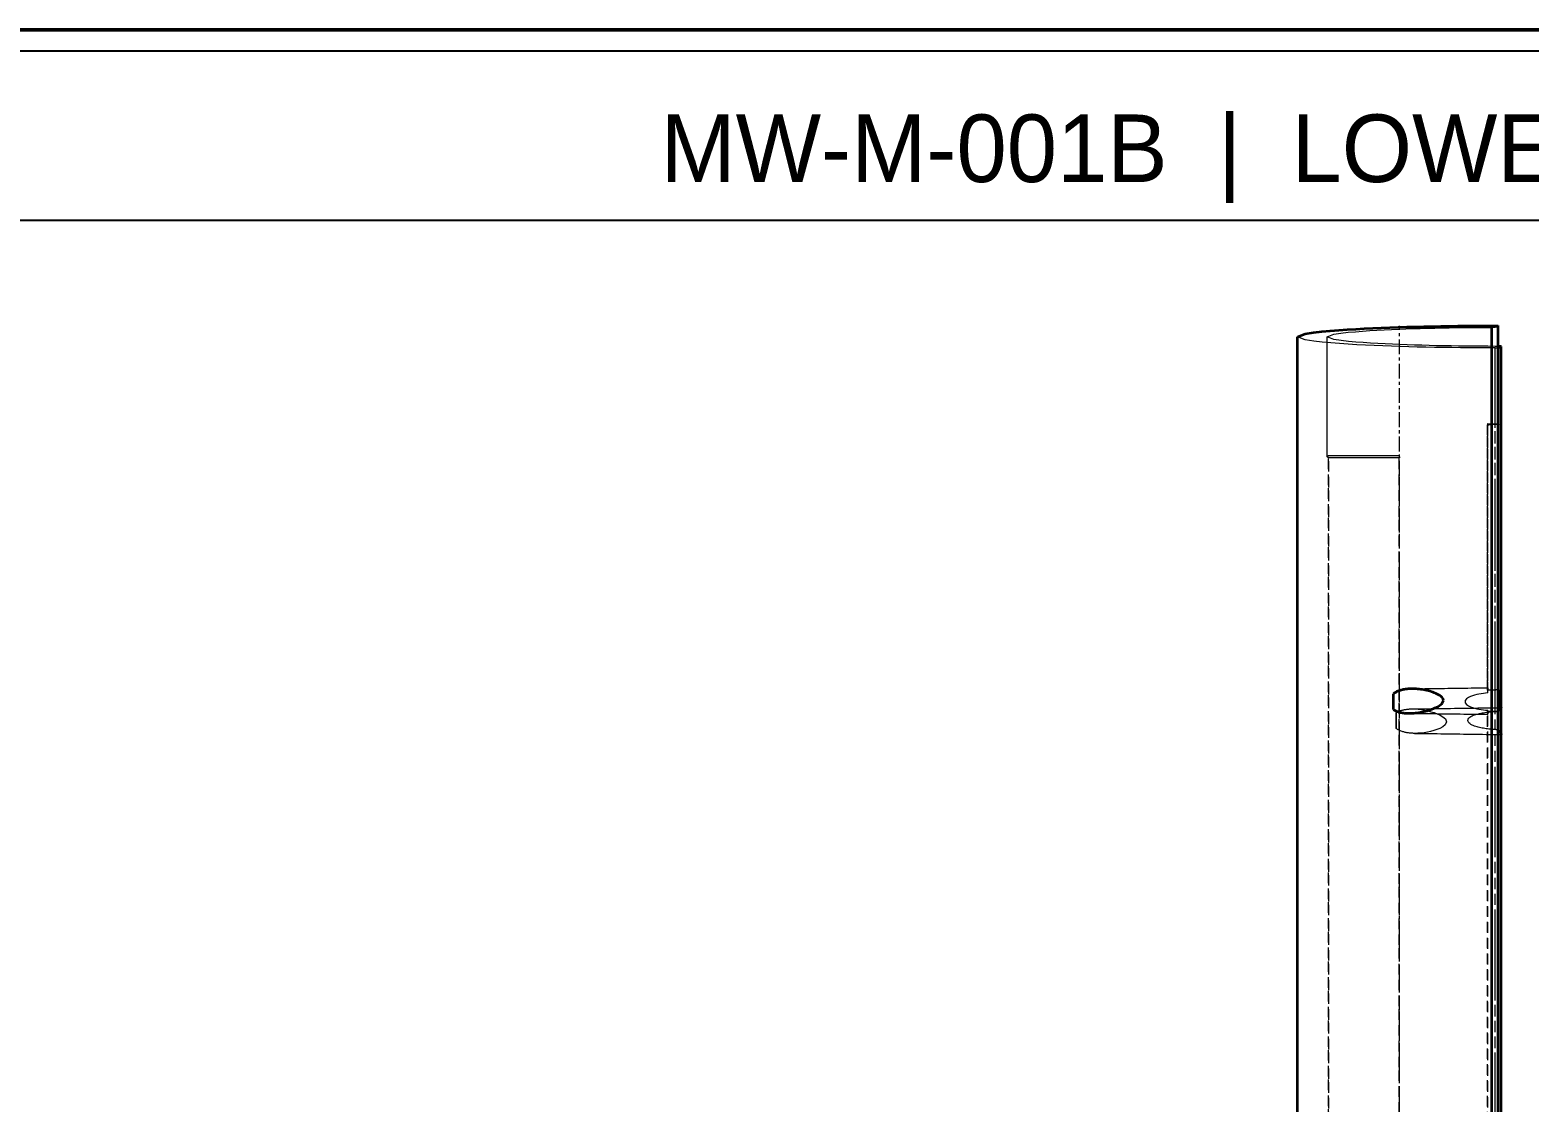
# Model space of a CAD drawing. Header units: millimetres. Extents: x 10 to 410, y 10 to 287.
# Drawn here: x 144.2 to 215.1, y 236.2 to 287 of the extents above; entities that cross this region are included whole.
import ezdxf
from ezdxf.enums import TextEntityAlignment as Align

# ---------------------------------------------------------------- set-up
doc = ezdxf.new("R2010")
doc.units = ezdxf.units.MM
doc.linetypes.add('CENTER', pattern=[1.15, 0.7, -0.15, 0.15, -0.15])
doc.linetypes.add('DASHED', pattern=[0.75, 0.5, -0.25])
for name, color, linetype, lineweight in [('BORDER', 7, 'CONTINUOUS', 50), ('CENTER', 4, 'CENTER', 13), ('HIDDEN', 8, 'DASHED', 18), ('TITLE_BLOCK', 7, 'CONTINUOUS', 25), ('VISIBLE', 7, 'CONTINUOUS', 35)]:
    doc.layers.add(name, color=color, linetype=linetype, lineweight=lineweight)

msp = doc.modelspace()

# ---------------------------------------------------------------- linework, layer by layer
at = {"layer": 'BORDER'}
msp.add_lwpolyline([(10, 10), (410, 10), (410, 287), (10, 287)], close=True, dxfattribs=at)
at = {"layer": 'CENTER'}
msp.add_line((209, 190), (209, 273), dxfattribs=at)
at = {"layer": 'HIDDEN'}
for points in [[(205.591, 272.473), (205.899, 272.595), (206.237, 272.648), (206.576, 272.687), (206.917, 272.718), (207.258, 272.745), (207.599, 272.768), (207.941, 272.788), (208.282, 272.806), (208.624, 272.822), (208.966, 272.837), (209.308, 272.85), (209.649, 272.861), (209.991, 272.872), (210.333, 272.881), (210.675, 272.889), (211.017, 272.896), (211.359, 272.903), (211.701, 272.908), (212.043, 272.912), (212.385, 272.916), (212.727, 272.919), (213.069, 272.921), (213.411, 272.922)], [(213.683, 272.937), (213.673, 272.933), (213.661, 272.931), (213.649, 272.93), (213.637, 272.929), (213.625, 272.928), (213.613, 272.927), (213.602, 272.927), (213.59, 272.926), (213.578, 272.925), (213.566, 272.925), (213.554, 272.924), (213.542, 272.924), (213.53, 272.924), (213.518, 272.923), (213.506, 272.923), (213.495, 272.923), (213.483, 272.923), (213.471, 272.922), (213.459, 272.922), (213.447, 272.922), (213.435, 272.922), (213.423, 272.922), (213.411, 272.922)], [(213.411, 268.316), (213.411, 268.516), (213.411, 268.716), (213.411, 268.917), (213.411, 269.117), (213.411, 269.317), (213.411, 269.518), (213.411, 269.718), (213.411, 269.918), (213.411, 270.118), (213.411, 270.319), (213.411, 270.519), (213.411, 270.719), (213.411, 270.919), (213.411, 271.12), (213.411, 271.32), (213.411, 271.52), (213.411, 271.72), (213.411, 271.921), (213.411, 272.121), (213.411, 272.321), (213.411, 272.521), (213.411, 272.722), (213.411, 272.922)], [(213.538, 271.946), (213.128, 271.947), (212.719, 271.949), (212.309, 271.952), (211.9, 271.956), (211.49, 271.961), (211.08, 271.967), (210.671, 271.974), (210.261, 271.982), (209.852, 271.991), (209.442, 272.002), (209.033, 272.014), (208.623, 272.028), (208.214, 272.043), (207.805, 272.06), (207.396, 272.078), (206.987, 272.1), (206.578, 272.124), (206.169, 272.151), (205.761, 272.182), (205.353, 272.219), (204.946, 272.265), (204.541, 272.328), (204.172, 272.473)], [(213.545, 272.024), (213.197, 272.025), (212.849, 272.027), (212.501, 272.029), (212.153, 272.033), (211.805, 272.037), (211.458, 272.042), (211.11, 272.048), (210.762, 272.055), (210.414, 272.063), (210.067, 272.072), (209.719, 272.082), (209.371, 272.094), (209.024, 272.107), (208.676, 272.121), (208.329, 272.137), (207.981, 272.155), (207.634, 272.176), (207.287, 272.199), (206.94, 272.226), (206.594, 272.257), (206.248, 272.296), (205.904, 272.35), (205.591, 272.473)], [(205.591, 266.804), (205.591, 267.051), (205.591, 267.297), (205.591, 267.544), (205.591, 267.79), (205.591, 268.037), (205.591, 268.283), (205.591, 268.53), (205.591, 268.776), (205.591, 269.022), (205.591, 269.269), (205.591, 269.515), (205.591, 269.762), (205.591, 270.008), (205.591, 270.255), (205.591, 270.501), (205.591, 270.748), (205.591, 270.994), (205.591, 271.241), (205.591, 271.487), (205.591, 271.734), (205.591, 271.98), (205.591, 272.227), (205.591, 272.473)], [(213.538, 271.946), (213.551, 271.946), (213.563, 271.946), (213.576, 271.946), (213.589, 271.946), (213.601, 271.946), (213.614, 271.946), (213.627, 271.946), (213.64, 271.947), (213.652, 271.947), (213.665, 271.947), (213.678, 271.948), (213.69, 271.948), (213.703, 271.948), (213.716, 271.949), (213.728, 271.95), (213.741, 271.95), (213.754, 271.951), (213.766, 271.952), (213.779, 271.953), (213.792, 271.954), (213.804, 271.955), (213.817, 271.957), (213.828, 271.961)], [(213.538, 194), (213.538, 197.389), (213.538, 200.778), (213.538, 204.167), (213.538, 207.556), (213.538, 210.945), (213.538, 214.334), (213.538, 217.723), (213.538, 221.112), (213.538, 224.501), (213.538, 227.889), (213.538, 231.278), (213.538, 234.667), (213.538, 238.056), (213.538, 241.445), (213.538, 244.834), (213.538, 248.223), (213.538, 251.612), (213.538, 255.001), (213.538, 258.39), (213.538, 261.779), (213.538, 265.168), (213.538, 268.557), (213.538, 271.946)], [(213.683, 272.022), (213.677, 272.022), (213.671, 272.022), (213.665, 272.022), (213.659, 272.022), (213.653, 272.023), (213.647, 272.023), (213.641, 272.023), (213.635, 272.023), (213.629, 272.023), (213.623, 272.023), (213.617, 272.023), (213.611, 272.023), (213.605, 272.023), (213.599, 272.024), (213.593, 272.024), (213.587, 272.024), (213.581, 272.024), (213.575, 272.024), (213.569, 272.024), (213.563, 272.024), (213.557, 272.024), (213.551, 272.024), (213.545, 272.024)], [(213.545, 254.737), (213.545, 255.488), (213.545, 256.24), (213.545, 256.992), (213.545, 257.743), (213.545, 258.495), (213.545, 259.246), (213.545, 259.998), (213.545, 260.75), (213.545, 261.501), (213.545, 262.253), (213.545, 263.005), (213.545, 263.756), (213.545, 264.508), (213.545, 265.259), (213.545, 266.011), (213.545, 266.763), (213.545, 267.514), (213.545, 268.266), (213.545, 269.017), (213.545, 269.769), (213.545, 270.521), (213.545, 271.272), (213.545, 272.024)], [(213.182, 255.747), (213.182, 256.296), (213.182, 256.844), (213.182, 257.393), (213.182, 257.942), (213.182, 258.49), (213.182, 259.039), (213.182, 259.587), (213.182, 260.136), (213.182, 260.684), (213.182, 261.233), (213.182, 261.781), (213.182, 262.33), (213.182, 262.878), (213.182, 263.427), (213.182, 263.975), (213.182, 264.524), (213.182, 265.072), (213.182, 265.621), (213.182, 266.169), (213.182, 266.718), (213.182, 267.266), (213.182, 267.815), (213.182, 268.363)], [(213.189, 268.315), (213.189, 268.317), (213.188, 268.319), (213.188, 268.322), (213.188, 268.324), (213.187, 268.326), (213.187, 268.328), (213.187, 268.33), (213.187, 268.332), (213.186, 268.334), (213.186, 268.336), (213.186, 268.338), (213.185, 268.34), (213.185, 268.342), (213.185, 268.344), (213.184, 268.346), (213.184, 268.348), (213.184, 268.351), (213.183, 268.353), (213.183, 268.355), (213.183, 268.357), (213.183, 268.359), (213.182, 268.361), (213.182, 268.363)], [(213.182, 268.363), (213.204, 268.363), (213.225, 268.363), (213.247, 268.363), (213.268, 268.363), (213.29, 268.363), (213.312, 268.363), (213.333, 268.363), (213.355, 268.363), (213.376, 268.363), (213.398, 268.363), (213.42, 268.363), (213.441, 268.363), (213.463, 268.363), (213.484, 268.363), (213.506, 268.363), (213.528, 268.363), (213.549, 268.363), (213.571, 268.363), (213.592, 268.363), (213.614, 268.363), (213.635, 268.363), (213.657, 268.363), (213.679, 268.363)], [(213.189, 268.315), (213.199, 268.315), (213.208, 268.315), (213.218, 268.315), (213.228, 268.315), (213.237, 268.315), (213.247, 268.316), (213.257, 268.316), (213.266, 268.316), (213.276, 268.316), (213.286, 268.316), (213.295, 268.316), (213.305, 268.316), (213.315, 268.316), (213.324, 268.316), (213.334, 268.316), (213.344, 268.316), (213.353, 268.316), (213.363, 268.316), (213.373, 268.316), (213.382, 268.316), (213.392, 268.316), (213.402, 268.316), (213.411, 268.316)], [(213.189, 255.618), (213.189, 256.17), (213.189, 256.722), (213.189, 257.274), (213.189, 257.826), (213.189, 258.378), (213.189, 258.93), (213.189, 259.482), (213.189, 260.034), (213.189, 260.586), (213.189, 261.138), (213.189, 261.69), (213.189, 262.242), (213.189, 262.795), (213.189, 263.347), (213.189, 263.899), (213.189, 264.451), (213.189, 265.003), (213.189, 265.555), (213.189, 266.107), (213.189, 266.659), (213.189, 267.211), (213.189, 267.763), (213.189, 268.315)], [(213.679, 268.329), (213.667, 268.326), (213.656, 268.325), (213.644, 268.324), (213.633, 268.323), (213.621, 268.322), (213.609, 268.321), (213.598, 268.32), (213.586, 268.32), (213.574, 268.319), (213.563, 268.319), (213.551, 268.318), (213.539, 268.318), (213.528, 268.318), (213.516, 268.317), (213.505, 268.317), (213.493, 268.317), (213.481, 268.317), (213.47, 268.316), (213.458, 268.316), (213.446, 268.316), (213.435, 268.316), (213.423, 268.316), (213.411, 268.316)], [(205.591, 266.804), (205.591, 266.808), (205.592, 266.812), (205.593, 266.815), (205.595, 266.818), (205.597, 266.822), (205.599, 266.825), (205.602, 266.827), (205.604, 266.83), (205.607, 266.832), (205.61, 266.835), (205.613, 266.837), (205.616, 266.839), (205.619, 266.841), (205.622, 266.843), (205.625, 266.845), (205.629, 266.847), (205.632, 266.849), (205.635, 266.851), (205.639, 266.853), (205.642, 266.854), (205.645, 266.856), (205.649, 266.857), (205.652, 266.859)], [(205.669, 266.742), (205.665, 266.744), (205.661, 266.746), (205.657, 266.747), (205.653, 266.749), (205.648, 266.751), (205.644, 266.753), (205.64, 266.755), (205.636, 266.757), (205.632, 266.759), (205.628, 266.761), (205.624, 266.764), (205.62, 266.766), (205.617, 266.769), (205.613, 266.771), (205.609, 266.774), (205.606, 266.777), (205.603, 266.78), (205.6, 266.784), (205.597, 266.787), (205.595, 266.791), (205.593, 266.795), (205.591, 266.8), (205.591, 266.804)], [(205.652, 234.659), (205.652, 236.059), (205.652, 237.459), (205.652, 238.859), (205.652, 240.259), (205.652, 241.659), (205.652, 243.059), (205.652, 244.459), (205.652, 245.859), (205.652, 247.259), (205.652, 248.659), (205.652, 250.059), (205.652, 251.459), (205.652, 252.859), (205.652, 254.259), (205.652, 255.659), (205.652, 257.059), (205.652, 258.459), (205.652, 259.859), (205.652, 261.259), (205.652, 262.659), (205.652, 264.059), (205.652, 265.459), (205.652, 266.859)], [(205.652, 266.859), (205.797, 266.859), (205.942, 266.859), (206.087, 266.858), (206.232, 266.858), (206.378, 266.858), (206.523, 266.858), (206.668, 266.858), (206.813, 266.858), (206.958, 266.857), (207.103, 266.857), (207.248, 266.857), (207.393, 266.857), (207.539, 266.857), (207.684, 266.856), (207.829, 266.856), (207.974, 266.856), (208.119, 266.856), (208.264, 266.856), (208.409, 266.856), (208.554, 266.855), (208.7, 266.855), (208.845, 266.855), (208.99, 266.855)], [(209.006, 266.749), (208.86, 266.749), (208.715, 266.749), (208.57, 266.748), (208.425, 266.748), (208.28, 266.748), (208.135, 266.747), (207.99, 266.747), (207.845, 266.747), (207.7, 266.747), (207.555, 266.746), (207.41, 266.746), (207.265, 266.746), (207.12, 266.745), (206.975, 266.745), (206.83, 266.745), (206.685, 266.744), (206.54, 266.744), (206.395, 266.744), (206.25, 266.743), (206.104, 266.743), (205.959, 266.743), (205.814, 266.742), (205.669, 266.742)], [(205.669, 234.542), (205.669, 235.942), (205.669, 237.342), (205.669, 238.742), (205.669, 240.142), (205.669, 241.542), (205.669, 242.942), (205.669, 244.342), (205.669, 245.742), (205.669, 247.142), (205.669, 248.542), (205.669, 249.942), (205.669, 251.342), (205.669, 252.742), (205.669, 254.142), (205.669, 255.542), (205.669, 256.942), (205.669, 258.342), (205.669, 259.742), (205.669, 261.142), (205.669, 262.542), (205.669, 263.942), (205.669, 265.342), (205.669, 266.742)], [(208.99, 200.247), (208.99, 203.143), (208.99, 206.039), (208.99, 208.935), (208.99, 211.831), (208.99, 214.727), (208.99, 217.623), (208.99, 220.519), (208.99, 223.415), (208.99, 226.311), (208.99, 229.207), (208.99, 232.103), (208.99, 234.999), (208.99, 237.895), (208.99, 240.791), (208.99, 243.687), (208.99, 246.583), (208.99, 249.479), (208.99, 252.375), (208.99, 255.271), (208.99, 258.167), (208.99, 261.063), (208.99, 263.959), (208.99, 266.855)], [(208.99, 266.855), (208.991, 266.85), (208.991, 266.846), (208.992, 266.841), (208.993, 266.836), (208.993, 266.832), (208.994, 266.827), (208.995, 266.823), (208.995, 266.818), (208.996, 266.814), (208.997, 266.809), (208.997, 266.804), (208.998, 266.8), (208.999, 266.795), (208.999, 266.791), (209, 266.786), (209.001, 266.781), (209.001, 266.777), (209.002, 266.772), (209.003, 266.768), (209.003, 266.763), (209.004, 266.759), (209.005, 266.754), (209.006, 266.749)], [(209.006, 200.141), (209.006, 203.037), (209.006, 205.933), (209.006, 208.829), (209.006, 211.725), (209.006, 214.621), (209.006, 217.517), (209.006, 220.413), (209.006, 223.309), (209.006, 226.205), (209.006, 229.101), (209.006, 231.997), (209.006, 234.893), (209.006, 237.789), (209.006, 240.685), (209.006, 243.581), (209.006, 246.477), (209.006, 249.373), (209.006, 252.269), (209.006, 255.165), (209.006, 258.061), (209.006, 260.957), (209.006, 263.853), (209.006, 266.749)], [(209.572, 255.81), (209.729, 255.813), (209.886, 255.815), (210.044, 255.817), (210.201, 255.819), (210.358, 255.822), (210.515, 255.824), (210.672, 255.826), (210.829, 255.829), (210.986, 255.831), (211.143, 255.833), (211.3, 255.835), (211.457, 255.838), (211.614, 255.84), (211.771, 255.842), (211.928, 255.844), (212.085, 255.847), (212.242, 255.849), (212.4, 255.851), (212.557, 255.853), (212.714, 255.856), (212.871, 255.858), (213.028, 255.86), (213.185, 255.862)], [(213.189, 255.618), (213.084, 255.607), (212.979, 255.593), (212.875, 255.578), (212.771, 255.559), (212.668, 255.537), (212.566, 255.512), (212.465, 255.481), (212.366, 255.443), (212.272, 255.396), (212.186, 255.335), (212.122, 255.252), (212.121, 255.149), (212.183, 255.065), (212.269, 255.005), (212.364, 254.959), (212.463, 254.923), (212.564, 254.894), (212.667, 254.869), (212.771, 254.849), (212.875, 254.832), (212.979, 254.817), (213.084, 254.805), (213.189, 254.795)], [(213.185, 255.862), (213.184, 255.857), (213.184, 255.852), (213.184, 255.847), (213.184, 255.842), (213.183, 255.837), (213.183, 255.832), (213.183, 255.827), (213.183, 255.822), (213.183, 255.817), (213.183, 255.812), (213.183, 255.807), (213.183, 255.802), (213.183, 255.797), (213.183, 255.792), (213.182, 255.787), (213.182, 255.782), (213.182, 255.777), (213.182, 255.772), (213.182, 255.767), (213.182, 255.762), (213.182, 255.757), (213.182, 255.752), (213.182, 255.747)], [(213.679, 255.756), (213.657, 255.756), (213.635, 255.756), (213.614, 255.755), (213.592, 255.755), (213.571, 255.755), (213.549, 255.754), (213.528, 255.754), (213.506, 255.753), (213.484, 255.753), (213.463, 255.753), (213.441, 255.752), (213.42, 255.752), (213.398, 255.751), (213.376, 255.751), (213.355, 255.751), (213.333, 255.75), (213.312, 255.75), (213.29, 255.749), (213.268, 255.749), (213.247, 255.749), (213.225, 255.748), (213.204, 255.748), (213.182, 255.747)], [(213.189, 255.618), (213.189, 255.628), (213.189, 255.639), (213.189, 255.65), (213.189, 255.66), (213.189, 255.671), (213.189, 255.681), (213.188, 255.692), (213.188, 255.703), (213.188, 255.713), (213.188, 255.724), (213.188, 255.735), (213.188, 255.745), (213.188, 255.756), (213.188, 255.767), (213.187, 255.777), (213.187, 255.788), (213.187, 255.799), (213.187, 255.809), (213.187, 255.82), (213.186, 255.83), (213.186, 255.841), (213.186, 255.852), (213.185, 255.862)], [(208.852, 254.675), (208.879, 254.693), (208.908, 254.71), (208.937, 254.725), (208.967, 254.74), (208.997, 254.753), (209.028, 254.766), (209.059, 254.777), (209.091, 254.788), (209.122, 254.798), (209.154, 254.806), (209.187, 254.814), (209.219, 254.822), (209.251, 254.828), (209.284, 254.834), (209.317, 254.839), (209.35, 254.844), (209.383, 254.848), (209.416, 254.851), (209.449, 254.854), (209.482, 254.856), (209.515, 254.857), (209.548, 254.859), (209.581, 254.859)], [(209.581, 254.859), (209.766, 254.862), (209.95, 254.865), (210.135, 254.867), (210.319, 254.87), (210.503, 254.873), (210.688, 254.875), (210.872, 254.878), (211.057, 254.881), (211.241, 254.883), (211.425, 254.886), (211.61, 254.888), (211.794, 254.891), (211.979, 254.894), (212.163, 254.896), (212.347, 254.899), (212.532, 254.902), (212.716, 254.904), (212.901, 254.907), (213.085, 254.91), (213.269, 254.912), (213.454, 254.915), (213.638, 254.918), (213.822, 254.92)], [(209.581, 254.859), (209.736, 254.857), (209.89, 254.846), (210.043, 254.827), (210.195, 254.801), (210.346, 254.768), (210.496, 254.729), (210.643, 254.683), (210.788, 254.629), (210.928, 254.565), (211.062, 254.487), (211.178, 254.386), (211.236, 254.246), (211.173, 254.109), (211.053, 254.012), (210.917, 253.938), (210.774, 253.88), (210.628, 253.831), (210.479, 253.791), (210.328, 253.759), (210.175, 253.733), (210.022, 253.715), (209.868, 253.704), (209.713, 253.702)], [(213.185, 254.603), (213.186, 254.611), (213.187, 254.619), (213.187, 254.628), (213.187, 254.636), (213.187, 254.644), (213.187, 254.653), (213.188, 254.661), (213.188, 254.669), (213.188, 254.678), (213.188, 254.686), (213.188, 254.695), (213.188, 254.703), (213.188, 254.711), (213.188, 254.72), (213.188, 254.728), (213.189, 254.736), (213.189, 254.745), (213.189, 254.753), (213.189, 254.761), (213.189, 254.77), (213.189, 254.778), (213.189, 254.787), (213.189, 254.795)], [(213.189, 220.188), (213.189, 221.692), (213.189, 223.197), (213.189, 224.702), (213.189, 226.206), (213.189, 227.711), (213.189, 229.216), (213.189, 230.72), (213.189, 232.225), (213.189, 233.73), (213.189, 235.234), (213.189, 236.739), (213.189, 238.244), (213.189, 239.748), (213.189, 241.253), (213.189, 242.758), (213.189, 244.262), (213.189, 245.767), (213.189, 247.272), (213.189, 248.776), (213.189, 250.281), (213.189, 251.786), (213.189, 253.29), (213.189, 254.795)], [(208.852, 254.675), (208.852, 254.659), (208.852, 254.643), (208.851, 254.627), (208.851, 254.612), (208.851, 254.596), (208.851, 254.58), (208.851, 254.564), (208.851, 254.549), (208.851, 254.533), (208.851, 254.517), (208.851, 254.501), (208.851, 254.486), (208.851, 254.47), (208.851, 254.454), (208.851, 254.438), (208.851, 254.423), (208.851, 254.407), (208.851, 254.391), (208.851, 254.375), (208.851, 254.36), (208.851, 254.344), (208.851, 254.328), (208.851, 254.312)], [(208.851, 254.312), (208.851, 254.296), (208.851, 254.28), (208.851, 254.263), (208.851, 254.247), (208.851, 254.23), (208.851, 254.214), (208.851, 254.198), (208.851, 254.181), (208.851, 254.165), (208.851, 254.149), (208.851, 254.132), (208.851, 254.116), (208.851, 254.099), (208.851, 254.083), (208.851, 254.067), (208.851, 254.05), (208.851, 254.034), (208.851, 254.017), (208.851, 254.001), (208.851, 253.985), (208.852, 253.968), (208.852, 253.952), (208.852, 253.935)], [(208.852, 253.935), (208.852, 253.967), (208.852, 254), (208.852, 254.032), (208.852, 254.064), (208.852, 254.096), (208.852, 254.128), (208.852, 254.16), (208.852, 254.192), (208.852, 254.225), (208.852, 254.257), (208.852, 254.289), (208.852, 254.321), (208.852, 254.353), (208.852, 254.385), (208.852, 254.417), (208.852, 254.45), (208.852, 254.482), (208.852, 254.514), (208.852, 254.546), (208.852, 254.578), (208.852, 254.61), (208.852, 254.642), (208.852, 254.675)], [(209.441, 254.653), (209.604, 254.651), (209.767, 254.649), (209.93, 254.646), (210.092, 254.644), (210.255, 254.642), (210.418, 254.64), (210.581, 254.638), (210.744, 254.635), (210.906, 254.633), (211.069, 254.631), (211.232, 254.629), (211.395, 254.627), (211.558, 254.624), (211.72, 254.622), (211.883, 254.62), (212.046, 254.618), (212.209, 254.616), (212.371, 254.614), (212.534, 254.611), (212.697, 254.609), (212.86, 254.607), (213.023, 254.605), (213.185, 254.603)], [(212.242, 254.317), (212.256, 254.377), (212.292, 254.428), (212.338, 254.47), (212.39, 254.504), (212.445, 254.533), (212.503, 254.558), (212.561, 254.58), (212.62, 254.6), (212.68, 254.617), (212.741, 254.632), (212.802, 254.646), (212.863, 254.659), (212.924, 254.67), (212.986, 254.68), (213.048, 254.69), (213.109, 254.698), (213.171, 254.705), (213.233, 254.712), (213.296, 254.718), (213.358, 254.724), (213.42, 254.729), (213.482, 254.733), (213.545, 254.737)], [(213.545, 253.881), (213.482, 253.885), (213.42, 253.89), (213.357, 253.895), (213.295, 253.901), (213.233, 253.907), (213.17, 253.915), (213.108, 253.923), (213.046, 253.932), (212.984, 253.942), (212.923, 253.953), (212.861, 253.965), (212.8, 253.978), (212.739, 253.993), (212.679, 254.009), (212.619, 254.027), (212.559, 254.048), (212.501, 254.071), (212.444, 254.097), (212.389, 254.127), (212.338, 254.162), (212.291, 254.205), (212.256, 254.256), (212.242, 254.317)], [(213.182, 254.76), (213.204, 254.76), (213.225, 254.76), (213.247, 254.759), (213.268, 254.759), (213.29, 254.759), (213.312, 254.758), (213.333, 254.758), (213.355, 254.757), (213.376, 254.757), (213.398, 254.757), (213.42, 254.756), (213.441, 254.756), (213.463, 254.756), (213.484, 254.755), (213.506, 254.755), (213.528, 254.754), (213.549, 254.754), (213.571, 254.754), (213.592, 254.753), (213.614, 254.753), (213.635, 254.753), (213.657, 254.752), (213.679, 254.752)], [(213.182, 254.76), (213.182, 254.754), (213.182, 254.747), (213.182, 254.74), (213.182, 254.733), (213.182, 254.726), (213.182, 254.719), (213.182, 254.712), (213.183, 254.705), (213.183, 254.699), (213.183, 254.692), (213.183, 254.685), (213.183, 254.678), (213.183, 254.671), (213.183, 254.664), (213.183, 254.657), (213.183, 254.651), (213.184, 254.644), (213.184, 254.637), (213.184, 254.63), (213.184, 254.623), (213.184, 254.616), (213.185, 254.609), (213.185, 254.603)], [(213.182, 220.318), (213.182, 221.815), (213.182, 223.313), (213.182, 224.81), (213.182, 226.308), (213.182, 227.805), (213.182, 229.303), (213.182, 230.8), (213.182, 232.298), (213.182, 233.795), (213.182, 235.293), (213.182, 236.79), (213.182, 238.288), (213.182, 239.785), (213.182, 241.283), (213.182, 242.78), (213.182, 244.278), (213.182, 245.775), (213.182, 247.273), (213.182, 248.77), (213.182, 250.268), (213.182, 251.765), (213.182, 253.263), (213.182, 254.76)], [(213.545, 254.737), (213.551, 254.737), (213.557, 254.738), (213.563, 254.738), (213.569, 254.739), (213.575, 254.74), (213.581, 254.741), (213.587, 254.742), (213.593, 254.744), (213.599, 254.745), (213.605, 254.747), (213.611, 254.748), (213.617, 254.75), (213.622, 254.752), (213.628, 254.754), (213.634, 254.756), (213.64, 254.758), (213.645, 254.76), (213.651, 254.763), (213.656, 254.765), (213.662, 254.768), (213.668, 254.77), (213.673, 254.773), (213.678, 254.776)], [(209.713, 253.702), (209.674, 253.703), (209.635, 253.704), (209.595, 253.706), (209.556, 253.709), (209.517, 253.713), (209.477, 253.717), (209.438, 253.722), (209.399, 253.727), (209.36, 253.734), (209.322, 253.741), (209.283, 253.749), (209.245, 253.759), (209.207, 253.769), (209.169, 253.78), (209.131, 253.792), (209.094, 253.805), (209.058, 253.82), (209.021, 253.836), (208.986, 253.853), (208.951, 253.871), (208.917, 253.891), (208.884, 253.912), (208.852, 253.935)], [(209.713, 253.702), (209.892, 253.7), (210.071, 253.697), (210.25, 253.695), (210.428, 253.692), (210.607, 253.69), (210.786, 253.688), (210.964, 253.685), (211.143, 253.683), (211.322, 253.68), (211.5, 253.678), (211.679, 253.676), (211.858, 253.673), (212.036, 253.671), (212.215, 253.668), (212.394, 253.666), (212.572, 253.664), (212.751, 253.661), (212.93, 253.659), (213.108, 253.656), (213.287, 253.654), (213.466, 253.652), (213.644, 253.649), (213.823, 253.647)], [(213.679, 253.838), (213.673, 253.841), (213.668, 253.844), (213.662, 253.847), (213.657, 253.85), (213.651, 253.853), (213.646, 253.855), (213.64, 253.858), (213.634, 253.86), (213.629, 253.862), (213.623, 253.865), (213.617, 253.867), (213.611, 253.869), (213.605, 253.87), (213.599, 253.872), (213.593, 253.874), (213.587, 253.875), (213.581, 253.876), (213.575, 253.878), (213.569, 253.879), (213.563, 253.879), (213.557, 253.88), (213.551, 253.881), (213.545, 253.881)], [(213.545, 219.307), (213.545, 220.81), (213.545, 222.313), (213.545, 223.817), (213.545, 225.32), (213.545, 226.823), (213.545, 228.326), (213.545, 229.829), (213.545, 231.333), (213.545, 232.836), (213.545, 234.339), (213.545, 235.842), (213.545, 237.346), (213.545, 238.849), (213.545, 240.352), (213.545, 241.855), (213.545, 243.359), (213.545, 244.862), (213.545, 246.365), (213.545, 247.868), (213.545, 249.372), (213.545, 250.875), (213.545, 252.378), (213.545, 253.881)]]:
    msp.add_lwpolyline(points, dxfattribs=at)
at = {"layer": 'TITLE_BLOCK'}
msp.add_lwpolyline([(12, 278), (408, 278), (408, 286), (12, 286)], close=True, dxfattribs=at)
at = {"layer": 'VISIBLE'}
for points in [[(204.172, 272.473), (204.534, 272.617), (204.932, 272.679), (205.332, 272.725), (205.733, 272.762), (206.135, 272.793), (206.537, 272.82), (206.939, 272.844), (207.341, 272.865), (207.744, 272.884), (208.146, 272.901), (208.549, 272.916), (208.951, 272.929), (209.354, 272.942), (209.757, 272.952), (210.159, 272.962), (210.562, 272.97), (210.965, 272.978), (211.368, 272.984), (211.77, 272.989), (212.173, 272.993), (212.576, 272.996), (212.979, 272.999), (213.382, 273)], [(213.382, 273), (213.394, 273), (213.407, 273), (213.42, 273), (213.433, 273), (213.446, 273), (213.459, 273), (213.472, 272.999), (213.485, 272.999), (213.498, 272.999), (213.51, 272.999), (213.523, 272.998), (213.536, 272.998), (213.549, 272.997), (213.562, 272.997), (213.575, 272.996), (213.588, 272.996), (213.601, 272.995), (213.613, 272.994), (213.626, 272.993), (213.639, 272.992), (213.652, 272.991), (213.665, 272.989), (213.676, 272.985)], [(213.382, 195.054), (213.382, 198.443), (213.382, 201.832), (213.382, 205.221), (213.382, 208.61), (213.382, 211.999), (213.382, 215.388), (213.382, 218.777), (213.382, 222.166), (213.382, 225.555), (213.382, 228.944), (213.382, 232.333), (213.382, 235.722), (213.382, 239.111), (213.382, 242.499), (213.382, 245.888), (213.382, 249.277), (213.382, 252.666), (213.382, 256.055), (213.382, 259.444), (213.382, 262.833), (213.382, 266.222), (213.382, 269.611), (213.382, 273)], [(213.683, 272.938), (213.683, 272.94), (213.683, 272.942), (213.682, 272.944), (213.682, 272.946), (213.682, 272.948), (213.682, 272.95), (213.681, 272.952), (213.681, 272.954), (213.681, 272.956), (213.68, 272.958), (213.68, 272.96), (213.68, 272.962), (213.679, 272.964), (213.679, 272.966), (213.679, 272.968), (213.679, 272.97), (213.678, 272.972), (213.678, 272.974), (213.678, 272.976), (213.677, 272.978), (213.677, 272.98), (213.677, 272.982), (213.676, 272.985)], [(213.676, 195.039), (213.676, 198.428), (213.676, 201.817), (213.676, 205.206), (213.676, 208.594), (213.676, 211.983), (213.676, 215.372), (213.676, 218.761), (213.676, 222.15), (213.676, 225.539), (213.676, 228.928), (213.676, 232.317), (213.676, 235.706), (213.676, 239.095), (213.676, 242.484), (213.676, 245.873), (213.676, 249.262), (213.676, 252.651), (213.676, 256.04), (213.676, 259.429), (213.676, 262.818), (213.676, 266.207), (213.676, 269.596), (213.676, 272.985)], [(213.683, 272.938), (213.683, 272.938), (213.683, 272.938), (213.683, 272.938), (213.683, 272.938), (213.683, 272.938), (213.683, 272.938), (213.683, 272.938), (213.683, 272.938), (213.683, 272.938), (213.683, 272.938), (213.683, 272.938), (213.683, 272.938), (213.683, 272.938), (213.683, 272.938), (213.683, 272.938), (213.683, 272.938), (213.683, 272.938), (213.683, 272.938), (213.683, 272.937), (213.683, 272.937), (213.683, 272.937), (213.683, 272.937), (213.683, 272.937)], [(213.683, 268.332), (213.683, 268.532), (213.683, 268.732), (213.683, 268.932), (213.683, 269.133), (213.683, 269.333), (213.683, 269.533), (213.683, 269.734), (213.683, 269.934), (213.683, 270.134), (213.683, 270.334), (213.683, 270.535), (213.683, 270.735), (213.683, 270.935), (213.683, 271.135), (213.683, 271.336), (213.683, 271.536), (213.683, 271.736), (213.683, 271.936), (213.683, 272.137), (213.683, 272.337), (213.683, 272.537), (213.683, 272.737), (213.683, 272.938)], [(213.683, 272.937), (213.683, 272.937), (213.683, 272.937), (213.683, 272.937), (213.683, 272.937), (213.683, 272.937), (213.683, 272.937), (213.683, 272.937), (213.683, 272.937), (213.683, 272.937), (213.683, 272.937), (213.683, 272.937), (213.683, 272.937), (213.683, 272.937), (213.683, 272.937), (213.683, 272.937), (213.683, 272.937), (213.683, 272.937), (213.683, 272.937), (213.683, 272.937), (213.683, 272.937), (213.683, 272.937), (213.683, 272.937), (213.683, 272.937)], [(213.683, 268.332), (213.683, 268.532), (213.683, 268.732), (213.683, 268.932), (213.683, 269.133), (213.683, 269.333), (213.683, 269.533), (213.683, 269.733), (213.683, 269.934), (213.683, 270.134), (213.683, 270.334), (213.683, 270.534), (213.683, 270.735), (213.683, 270.935), (213.683, 271.135), (213.683, 271.335), (213.683, 271.536), (213.683, 271.736), (213.683, 271.936), (213.683, 272.136), (213.683, 272.337), (213.683, 272.537), (213.683, 272.737), (213.683, 272.937)], [(204.172, 234.625), (204.172, 236.27), (204.172, 237.916), (204.172, 239.561), (204.172, 241.207), (204.172, 242.853), (204.172, 244.498), (204.172, 246.144), (204.172, 247.789), (204.172, 249.435), (204.172, 251.08), (204.172, 252.726), (204.172, 254.372), (204.172, 256.017), (204.172, 257.663), (204.172, 259.308), (204.172, 260.954), (204.172, 262.6), (204.172, 264.245), (204.172, 265.891), (204.172, 267.536), (204.172, 269.182), (204.172, 270.827), (204.172, 272.473)], [(213.821, 272.008), (213.816, 272.011), (213.81, 272.013), (213.804, 272.014), (213.798, 272.014), (213.792, 272.015), (213.786, 272.016), (213.78, 272.016), (213.774, 272.017), (213.768, 272.017), (213.762, 272.018), (213.756, 272.018), (213.75, 272.019), (213.744, 272.019), (213.738, 272.019), (213.732, 272.02), (213.726, 272.02), (213.72, 272.02), (213.714, 272.021), (213.708, 272.021), (213.702, 272.021), (213.695, 272.021), (213.689, 272.022), (213.683, 272.022)], [(213.828, 271.961), (213.828, 271.964), (213.828, 271.966), (213.827, 271.968), (213.827, 271.97), (213.827, 271.972), (213.826, 271.974), (213.826, 271.976), (213.826, 271.978), (213.826, 271.98), (213.825, 271.982), (213.825, 271.984), (213.825, 271.986), (213.824, 271.988), (213.824, 271.99), (213.824, 271.992), (213.823, 271.994), (213.823, 271.996), (213.823, 271.998), (213.822, 272), (213.822, 272.002), (213.822, 272.004), (213.822, 272.006), (213.821, 272.008)], [(213.821, 254.903), (213.821, 255.646), (213.821, 256.39), (213.821, 257.134), (213.821, 257.878), (213.821, 258.621), (213.821, 259.365), (213.821, 260.109), (213.821, 260.853), (213.821, 261.596), (213.821, 262.34), (213.821, 263.084), (213.821, 263.827), (213.821, 264.571), (213.821, 265.315), (213.821, 266.059), (213.821, 266.802), (213.821, 267.546), (213.821, 268.29), (213.821, 269.034), (213.821, 269.777), (213.821, 270.521), (213.821, 271.265), (213.821, 272.008)], [(213.828, 271.961), (213.828, 271.961), (213.828, 271.961), (213.828, 271.961), (213.828, 271.961), (213.828, 271.961), (213.828, 271.961), (213.828, 271.961), (213.828, 271.961), (213.828, 271.961), (213.828, 271.961), (213.828, 271.961), (213.828, 271.961), (213.828, 271.961), (213.828, 271.961), (213.828, 271.961), (213.828, 271.961), (213.828, 271.961), (213.828, 271.961), (213.828, 271.961), (213.828, 271.961), (213.828, 271.961), (213.828, 271.961), (213.828, 271.961)], [(213.828, 194.016), (213.828, 197.405), (213.828, 200.794), (213.828, 204.183), (213.828, 207.572), (213.828, 210.96), (213.828, 214.349), (213.828, 217.738), (213.828, 221.127), (213.828, 224.516), (213.828, 227.905), (213.828, 231.294), (213.828, 234.683), (213.828, 238.072), (213.828, 241.461), (213.828, 244.85), (213.828, 248.239), (213.828, 251.628), (213.828, 255.017), (213.828, 258.406), (213.828, 261.795), (213.828, 265.184), (213.828, 268.573), (213.828, 271.961)], [(213.828, 271.961), (213.828, 271.961), (213.828, 271.961), (213.828, 271.961), (213.828, 271.961), (213.828, 271.961), (213.828, 271.961), (213.828, 271.961), (213.828, 271.961), (213.828, 271.961), (213.828, 271.961), (213.828, 271.961), (213.828, 271.961), (213.828, 271.961), (213.828, 271.961), (213.828, 271.961), (213.828, 271.961), (213.828, 271.961), (213.828, 271.961), (213.828, 271.961), (213.828, 271.961), (213.828, 271.961), (213.828, 271.961), (213.828, 271.961)], [(213.828, 194.016), (213.828, 197.405), (213.828, 200.794), (213.828, 204.182), (213.828, 207.571), (213.828, 210.96), (213.828, 214.349), (213.828, 217.738), (213.828, 221.127), (213.828, 224.516), (213.828, 227.905), (213.828, 231.294), (213.828, 234.683), (213.828, 238.072), (213.828, 241.461), (213.828, 244.85), (213.828, 248.239), (213.828, 251.628), (213.828, 255.017), (213.828, 258.406), (213.828, 261.795), (213.828, 265.184), (213.828, 268.572), (213.828, 271.961)], [(213.683, 268.332), (213.683, 268.333), (213.683, 268.334), (213.683, 268.336), (213.683, 268.337), (213.682, 268.339), (213.682, 268.34), (213.682, 268.341), (213.682, 268.343), (213.682, 268.344), (213.681, 268.345), (213.681, 268.347), (213.681, 268.348), (213.681, 268.35), (213.681, 268.351), (213.68, 268.352), (213.68, 268.354), (213.68, 268.355), (213.68, 268.356), (213.68, 268.358), (213.679, 268.359), (213.679, 268.36), (213.679, 268.362), (213.679, 268.363)], [(213.679, 255.756), (213.679, 256.305), (213.679, 256.853), (213.679, 257.401), (213.679, 257.949), (213.679, 258.497), (213.679, 259.045), (213.679, 259.593), (213.679, 260.141), (213.679, 260.69), (213.679, 261.238), (213.679, 261.786), (213.679, 262.334), (213.679, 262.882), (213.679, 263.43), (213.679, 263.978), (213.679, 264.526), (213.679, 265.075), (213.679, 265.623), (213.679, 266.171), (213.679, 266.719), (213.679, 267.267), (213.679, 267.815), (213.679, 268.363)], [(213.683, 268.332), (213.683, 268.331), (213.683, 268.331), (213.683, 268.331), (213.683, 268.331), (213.683, 268.331), (213.683, 268.33), (213.682, 268.33), (213.682, 268.33), (213.682, 268.33), (213.682, 268.33), (213.681, 268.33), (213.681, 268.33), (213.681, 268.33), (213.681, 268.329), (213.681, 268.329), (213.68, 268.329), (213.68, 268.329), (213.68, 268.329), (213.68, 268.329), (213.679, 268.329), (213.679, 268.329), (213.679, 268.329), (213.679, 268.329)], [(213.683, 268.332), (213.683, 268.332), (213.683, 268.332), (213.683, 268.332), (213.683, 268.332), (213.683, 268.332), (213.683, 268.332), (213.683, 268.332), (213.683, 268.332), (213.683, 268.332), (213.683, 268.332), (213.683, 268.332), (213.683, 268.332), (213.683, 268.332), (213.683, 268.332), (213.683, 268.332), (213.683, 268.332), (213.683, 268.332), (213.683, 268.332), (213.683, 268.332), (213.683, 268.332), (213.683, 268.332), (213.683, 268.332), (213.683, 268.332)], [(209.572, 255.81), (209.533, 255.81), (209.494, 255.808), (209.455, 255.806), (209.416, 255.803), (209.377, 255.8), (209.338, 255.796), (209.299, 255.791), (209.261, 255.785), (209.222, 255.778), (209.183, 255.771), (209.145, 255.763), (209.107, 255.753), (209.069, 255.743), (209.032, 255.732), (208.995, 255.72), (208.958, 255.706), (208.922, 255.692), (208.886, 255.676), (208.851, 255.659), (208.816, 255.641), (208.782, 255.621), (208.75, 255.599), (208.718, 255.576)], [(208.718, 254.837), (208.718, 254.869), (208.718, 254.901), (208.718, 254.934), (208.718, 254.966), (208.718, 254.998), (208.718, 255.03), (208.718, 255.062), (208.718, 255.094), (208.718, 255.126), (208.718, 255.159), (208.718, 255.191), (208.718, 255.223), (208.718, 255.255), (208.718, 255.287), (208.718, 255.319), (208.718, 255.351), (208.718, 255.384), (208.718, 255.416), (208.718, 255.448), (208.718, 255.48), (208.718, 255.512), (208.718, 255.544), (208.718, 255.576)], [(208.718, 254.837), (208.718, 254.869), (208.718, 254.901), (208.718, 254.934), (208.719, 254.966), (208.719, 254.998), (208.719, 255.03), (208.719, 255.062), (208.719, 255.094), (208.719, 255.126), (208.719, 255.159), (208.719, 255.191), (208.719, 255.223), (208.719, 255.255), (208.719, 255.287), (208.719, 255.319), (208.719, 255.351), (208.719, 255.384), (208.719, 255.416), (208.719, 255.448), (208.718, 255.48), (208.718, 255.512), (208.718, 255.544), (208.718, 255.576)], [(211.085, 255.265), (211.069, 255.336), (211.029, 255.397), (210.977, 255.449), (210.918, 255.493), (210.855, 255.531), (210.789, 255.565), (210.722, 255.595), (210.654, 255.623), (210.585, 255.648), (210.515, 255.671), (210.445, 255.692), (210.374, 255.712), (210.302, 255.729), (210.23, 255.745), (210.158, 255.759), (210.085, 255.771), (210.013, 255.782), (209.94, 255.791), (209.866, 255.799), (209.793, 255.805), (209.72, 255.809), (209.646, 255.811), (209.572, 255.81)], [(213.679, 255.756), (213.678, 255.735), (213.678, 255.714), (213.678, 255.693), (213.678, 255.671), (213.678, 255.65), (213.678, 255.629), (213.678, 255.608), (213.677, 255.586), (213.677, 255.565), (213.677, 255.544), (213.677, 255.523), (213.677, 255.501), (213.677, 255.48), (213.677, 255.459), (213.677, 255.438), (213.677, 255.416), (213.677, 255.395), (213.677, 255.374), (213.677, 255.353), (213.677, 255.331), (213.677, 255.31), (213.677, 255.289), (213.677, 255.268)], [(208.718, 254.837), (208.745, 254.819), (208.774, 254.802), (208.802, 254.786), (208.832, 254.772), (208.862, 254.758), (208.892, 254.746), (208.923, 254.734), (208.954, 254.724), (208.986, 254.714), (209.018, 254.705), (209.05, 254.697), (209.082, 254.69), (209.114, 254.684), (209.146, 254.678), (209.179, 254.673), (209.212, 254.668), (209.244, 254.665), (209.277, 254.661), (209.31, 254.659), (209.343, 254.656), (209.375, 254.655), (209.408, 254.654), (209.441, 254.653)], [(209.441, 254.653), (209.521, 254.653), (209.601, 254.656), (209.681, 254.661), (209.761, 254.668), (209.84, 254.678), (209.92, 254.689), (209.999, 254.702), (210.077, 254.717), (210.155, 254.734), (210.233, 254.753), (210.311, 254.773), (210.387, 254.796), (210.464, 254.82), (210.539, 254.846), (210.614, 254.875), (210.688, 254.906), (210.76, 254.94), (210.831, 254.977), (210.9, 255.019), (210.964, 255.066), (211.022, 255.121), (211.066, 255.187), (211.085, 255.265)], [(213.677, 255.268), (213.677, 255.245), (213.677, 255.223), (213.677, 255.2), (213.677, 255.178), (213.677, 255.156), (213.677, 255.133), (213.677, 255.111), (213.677, 255.088), (213.677, 255.066), (213.677, 255.043), (213.677, 255.021), (213.677, 254.999), (213.677, 254.976), (213.677, 254.954), (213.677, 254.931), (213.678, 254.909), (213.678, 254.886), (213.678, 254.864), (213.678, 254.842), (213.678, 254.819), (213.678, 254.797), (213.678, 254.774), (213.679, 254.752)], [(213.678, 254.776), (213.686, 254.78), (213.693, 254.784), (213.701, 254.788), (213.708, 254.792), (213.715, 254.797), (213.722, 254.801), (213.729, 254.806), (213.736, 254.811), (213.743, 254.816), (213.75, 254.821), (213.757, 254.826), (213.763, 254.832), (213.77, 254.837), (213.776, 254.843), (213.783, 254.848), (213.789, 254.854), (213.795, 254.86), (213.8, 254.866), (213.806, 254.873), (213.811, 254.88), (213.816, 254.887), (213.819, 254.894), (213.821, 254.903)], [(213.822, 254.92), (213.822, 254.919), (213.822, 254.919), (213.822, 254.918), (213.822, 254.917), (213.822, 254.916), (213.822, 254.916), (213.822, 254.915), (213.822, 254.914), (213.822, 254.913), (213.822, 254.913), (213.822, 254.912), (213.822, 254.911), (213.822, 254.91), (213.822, 254.91), (213.822, 254.909), (213.821, 254.908), (213.821, 254.907), (213.821, 254.907), (213.821, 254.906), (213.821, 254.905), (213.821, 254.904), (213.821, 254.903), (213.821, 254.903)], [(213.823, 253.647), (213.825, 253.702), (213.826, 253.757), (213.826, 253.813), (213.827, 253.868), (213.827, 253.924), (213.827, 253.979), (213.828, 254.034), (213.828, 254.09), (213.828, 254.145), (213.828, 254.2), (213.828, 254.256), (213.828, 254.311), (213.828, 254.367), (213.828, 254.422), (213.828, 254.477), (213.827, 254.533), (213.827, 254.588), (213.827, 254.643), (213.827, 254.699), (213.826, 254.754), (213.825, 254.81), (213.825, 254.865), (213.822, 254.92)], [(213.679, 220.327), (213.679, 221.823), (213.679, 223.32), (213.679, 224.817), (213.679, 226.314), (213.679, 227.81), (213.679, 229.307), (213.679, 230.804), (213.679, 232.301), (213.679, 233.797), (213.679, 235.294), (213.679, 236.791), (213.679, 238.288), (213.679, 239.784), (213.679, 241.281), (213.679, 242.778), (213.679, 244.275), (213.679, 245.771), (213.679, 247.268), (213.679, 248.765), (213.679, 250.262), (213.679, 251.758), (213.679, 253.255), (213.679, 254.752)], [(213.821, 253.684), (213.82, 253.694), (213.817, 253.702), (213.813, 253.711), (213.809, 253.719), (213.804, 253.727), (213.798, 253.735), (213.793, 253.742), (213.787, 253.749), (213.781, 253.756), (213.774, 253.763), (213.768, 253.77), (213.761, 253.776), (213.754, 253.783), (213.747, 253.789), (213.74, 253.795), (213.733, 253.801), (213.725, 253.807), (213.718, 253.813), (213.71, 253.818), (213.703, 253.823), (213.695, 253.828), (213.687, 253.833), (213.679, 253.838)], [(213.821, 253.684), (213.821, 253.683), (213.821, 253.681), (213.821, 253.679), (213.821, 253.678), (213.821, 253.676), (213.822, 253.674), (213.822, 253.673), (213.822, 253.671), (213.822, 253.67), (213.822, 253.668), (213.822, 253.666), (213.822, 253.665), (213.822, 253.663), (213.822, 253.661), (213.822, 253.66), (213.822, 253.658), (213.822, 253.656), (213.822, 253.655), (213.822, 253.653), (213.822, 253.652), (213.823, 253.65), (213.823, 253.648), (213.823, 253.647)], [(213.821, 219.473), (213.821, 220.96), (213.821, 222.448), (213.821, 223.935), (213.821, 225.423), (213.821, 226.91), (213.821, 228.398), (213.821, 229.885), (213.821, 231.372), (213.821, 232.86), (213.821, 234.347), (213.821, 235.835), (213.821, 237.322), (213.821, 238.81), (213.821, 240.297), (213.821, 241.785), (213.821, 243.272), (213.821, 244.76), (213.821, 246.247), (213.821, 247.734), (213.821, 249.222), (213.821, 250.709), (213.821, 252.197), (213.821, 253.684)]]:
    msp.add_lwpolyline(points, dxfattribs=at)

# ---------------------------------------------------------------- texts
at = {"layer": 'TITLE_BLOCK'}
msp.add_text('MW-M-001B  |  LOWER GRIP SHELL', height=3.2, dxfattribs=at).set_placement((210, 281.4), align=Align.MIDDLE_CENTER)

doc.saveas('drawing.dxf')
